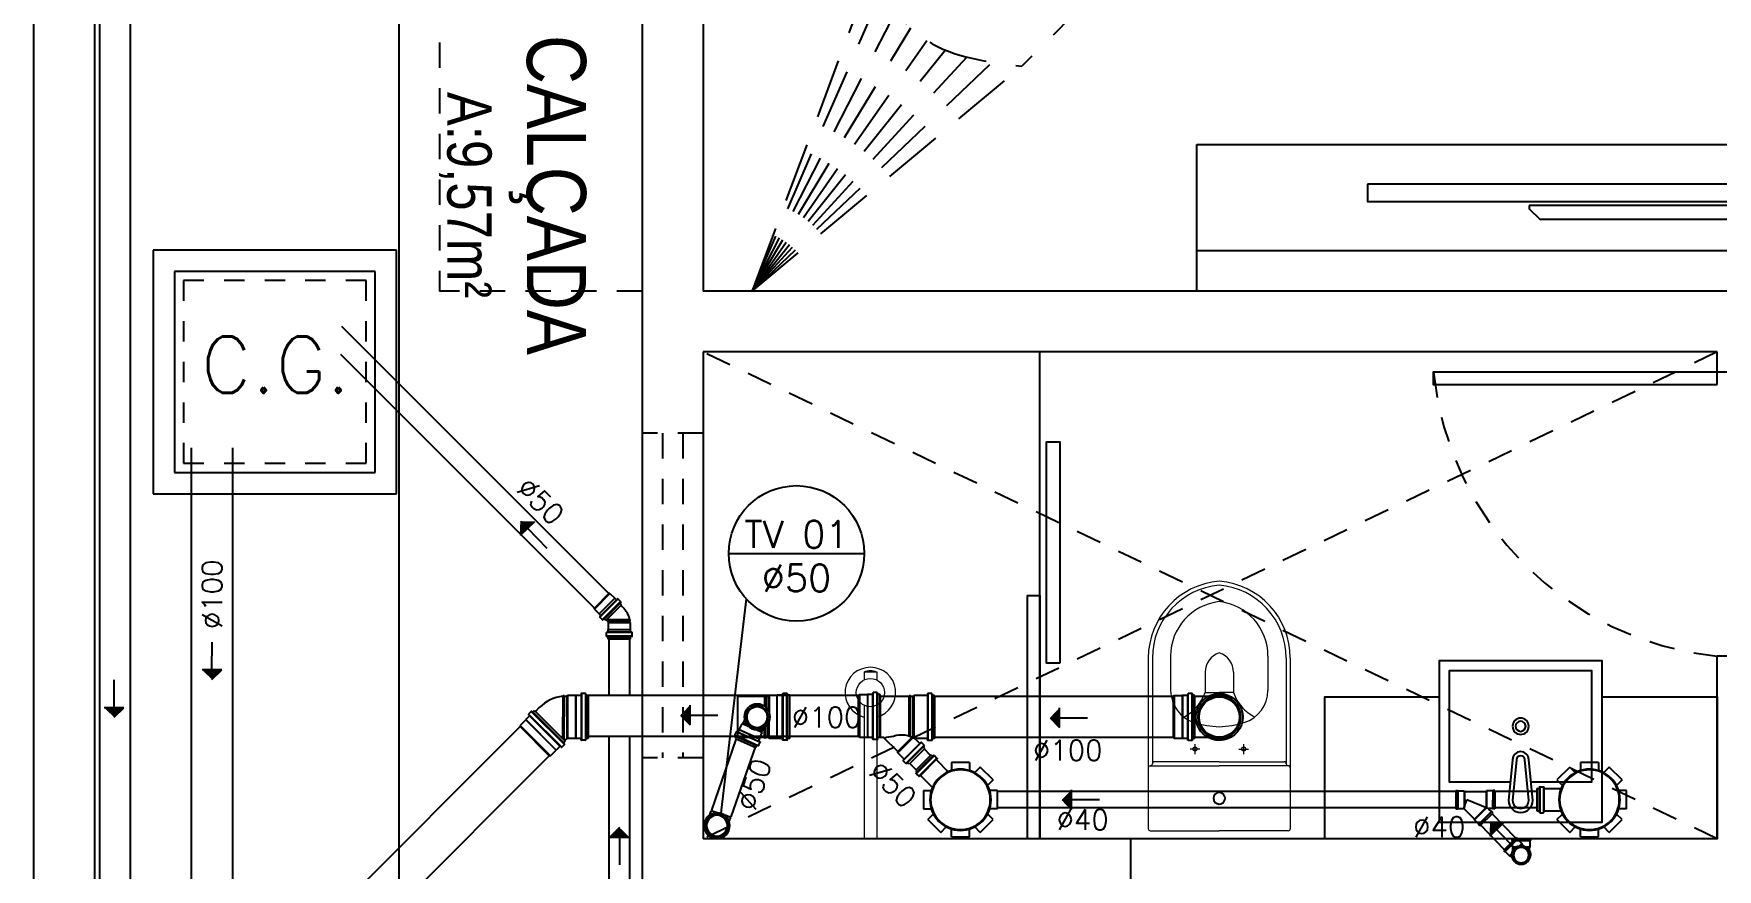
# Model space of a CAD drawing. Header units: millimetres. Extents: x 2993 to 6523, y 1057 to 2221.
# Drawn here: x 3042.14 to 3050.44, y 1158.97 to 1163.09 of the extents above; entities that cross this region are included whole.
import ezdxf
from ezdxf.enums import TextEntityAlignment as Align

# ---------------------------------------------------------------- set-up
doc = ezdxf.new("R2010")
doc.units = ezdxf.units.MM
doc.linetypes.add('HIDDEN', pattern=[0.375, 0.25, -0.125])
doc.linetypes.add('HIDDEN2', pattern=[0.1875, 0.125, -0.0625])
for name, color, linetype in [('AR-MOB', 252, 'Continuous'), ('E-txt-g', 3, 'Continuous'), ('Esgoto', 5, 'ByLayer'), ('HIDRA', 4, 'Continuous'), ('HIDROGRAFIA', 4, 'Continuous'), ('MOB', 251, 'Continuous'), ('Texto-Tubos', 7, 'Continuous'), ('TigreCad', 3, 'Continuous'), ('Tinterno', 9, 'Continuous')]:
    doc.layers.add(name, color=color, linetype=linetype)
doc.layers.add('E-Lay-9', color=9, linetype='Continuous', lineweight=9)
doc.layers.add('E-Txt-W', color=7, linetype='Continuous', lineweight=20)
doc.styles.add('ADITIVOCAD', font='ROMANS.shx')
doc.styles.add('F2', font='ARIALN.TTF')
doc.styles.add('R80', font='simplex.shx', dxfattribs={"height": 12})
doc.styles.add('REG60', font='romans.shx', dxfattribs={"width": 0.8, "height": 0.15})
doc.styles.add('REG80', font='romans.shx', dxfattribs={"width": 0.8, "height": 0.2})
doc.styles.get("Standard").update_dxf_attribs({"font": 'arial.ttf'})
doc.styles.add('TCTUBOS-TXT', font='txt.shx')

# ---------------------------------------------------------------- blocks, each defined once
blk = doc.blocks.new('REDE-flat-1')
at = {"color": 8, "linetype": 'HIDDEN2'}
for p, q in [((-0.0001, 0), (-0.7053, 0.0617)), ((-0.0001, 0), (-0.6878, 0.0141)), ((-0.0001, 0), (-0.6736, -0.0312)), ((-0.0001, 0), (-0.6631, -0.0753)), ((-0.0001, 0), (-0.6566, -0.1194)), ((-0.0001, 0), (-0.6532, -0.1645)), ((-0.0001, 0), (-0.6521, -0.2114)), ((-3.1043, -0.3468), (-2.4195, -0.081)), ((-3.1043, -0.3468), (-2.4421, -0.1395)), ((-3.1043, -0.3468), (-2.4584, -0.1911)), ((-3.1043, -0.3468), (-2.4674, -0.2376)), ((-3.1043, -0.3468), (-2.4686, -0.2811)), ((-3.1043, -0.3468), (-2.4617, -0.3236)), ((-3.1043, -0.3468), (-2.4477, -0.367)), ((-3.1043, -0.3468), (-2.4279, -0.413))]:
    blk.add_line(p, q, dxfattribs=at)
blk.add_lwpolyline([(-2.41, -0.4503), (-3.1043, -0.3468), (-2.4195, -0.081)], dxfattribs=at)
for centre, radius, start, end in [((-1.0734, -4.5387), 4.6565, 85.673, 106.8028), ((-2.0192, 4.1473), 4.6142, 265.142, 287.2335)]:
    blk.add_arc(centre, radius, start, end, dxfattribs=at)
blk.add_open_spline([(-0.6522, -0.2597), (-0.6518, -0.1998), (-0.6511, -0.0744), (-0.6974, 0.0422), (-0.7215, 0.1031), (-0.7217, 0.1035), (-0.7219, 0.104), (-0.7221, 0.1045)], degree=3, knots=[0, 0, 0, 0, 0.1780514, 0.3725016, 0.3725016, 0.3725016, 0.3740121, 0.3740121, 0.3740121, 0.3740121], dxfattribs=at)
for points in [[(-0.7215, 0.1031), (-0.7217, 0.1035), (-0.7219, 0.104), (-0.7221, 0.1045)], [(-0.7221, 0.1045), (-0.4814, 0.0697), (-0.2407, 0.0348), (0, 0)], [(0, 0), (-0.2174, -0.0866), (-0.4348, -0.1731), (-0.6522, -0.2597)]]:
    blk.add_open_spline(points, degree=3, dxfattribs=at)
blk.add_spline([(-2.41, -0.4503), (-2.4687, -0.28), (-2.4195, -0.081)], degree=3, dxfattribs=at)
blk = doc.blocks.new('vaso-s')
at = {"color": 8}
for start, end in [(0, 180), (180, 0)]:
    blk.add_arc((0.08, 0), 0.0143, start, end, dxfattribs=at)
at = {"layer": 'E-Lay-9', "color": 8}
for p, q in [((0, 0.17), (0, 0)), ((0.4256, 0.175), (0.005, 0.175)), ((0.16, 0.17), (0.16, 0.17)), ((0.16, 0.17), (0.16, 0)), ((0.4256, 0.165), (0.165, 0.165)), ((0.17, 0), (0.17, 0.16)), ((0.4306, 0.12), (0.3459, 0.12)), ((0.2134, 0.06), (0.1891, 0.06)), ((0.2013, 0.0479), (0.2013, 0.0722)), ((0.3406, 0.035), (0.3406, 0)), ((0.3906, 0.035), (0.3406, 0.035)), ((0, -0.17), (0, 0)), ((0.16, -0.17), (0.16, 0)), ((0.17, 0), (0.17, -0.1601)), ((0.3406, -0.035), (0.3406, 0)), ((0.3906, -0.035), (0.3406, -0.035)), ((0.2134, -0.06), (0.1891, -0.06)), ((0.2013, -0.0479), (0.2013, -0.0722)), ((0.4306, -0.12), (0.3459, -0.12)), ((0.4256, -0.165), (0.165, -0.165)), ((0.4256, -0.175), (0.005, -0.175)), ((0.16, -0.17), (0.16, -0.17))]:
    blk.add_line(p, q, dxfattribs=at)
for centre in [(0.2013, 0.06), (0.2013, -0.06)]:
    blk.add_circle(centre, 0.005, dxfattribs=at)
for centre, radius, start, end in [((0.005, 0.17), 0.005, 90, 180), ((0.155, 0.17), 0.005, 0, 90), ((0.165, 0.17), 0.00495, 180, 270), ((0.4256, -0.015), 0.19, 4.5281, 90), ((0.165, 0.16), 0.00495, 0, 90), ((0.4256, -0.015), 0.18, 4.7802, 90), ((0.3459, 0.0375), 0.0825, 90, 163.0355), ((0.3754, 0.1358), 0.1066, 206.9395, 250.9647), ((0.4306, -0.015), 0.135, 6.3794, 90), ((0.518, -0.015), 0.2624, 163.0355, 176.7233), ((0.3906, -0.015), 0.05, 17.4576, 90), ((0.518, 0.015), 0.2624, 183.2767, 196.9645), ((0.3754, -0.1358), 0.1066, 109.0353, 153.0605), ((0.3906, 0.015), 0.05, 270, 342.5424), ((0.4256, 0.015), 0.19, 270, 355.4719), ((0.4256, 0.015), 0.18, 270, 355.2198), ((0.4306, 0.015), 0.135, 270, 353.6206), ((0.3459, -0.0375), 0.0825, 196.9645, 270), ((0.165, -0.17), 0.00495, 90, 180), ((0.165, -0.1601), 0.00495, 270, 0), ((0.005, -0.17), 0.005, 180, 270), ((0.155, -0.17), 0.005, 270, 0)]:
    blk.add_arc(centre, radius, start, end, dxfattribs=at)
blk = doc.blocks.new('Chuveiro')
at = {"layer": 'E-Lay-9', "color": 8}
for p, q in [((-0.0311, 0.0156), (-0.3604, 0.0156)), ((0.0509, 0.0156), (0.0311, 0.0156)), ((0.0509, 0.0156), (0.0509, -0.0156)), ((-0.0311, -0.0156), (-0.3604, -0.0156)), ((0.0509, -0.0156), (0.0311, -0.0156))]:
    blk.add_line(p, q, dxfattribs=at)
blk.add_circle((0, 0), 0.0348, dxfattribs=at)
for centre, radius, start, end in [((0, 0), 0.0624, 194.4775, 165.5225), ((0.0093, 0), 0.0444, 339.4266, 20.5734)]:
    blk.add_arc(centre, radius, start, end, dxfattribs=at)
blk = doc.blocks.new('CUBA QUADRADA-flat-4-flat-1')
at = {"layer": 'MOB'}
blk.add_lwpolyline([(0, -0.2), (0.4, -0.2), (0.4, 0.2), (0, 0.2)], close=True, dxfattribs=at)
blk.add_lwpolyline([(0.1, -0.0255), (0.1, -0.175), (0.375, -0.175), (0.375, 0.175), (0.1, 0.175), (0.1, 0.0255)], dxfattribs=at)
for points in [[(0.155, -0.02), (0.055, -0.03, -1), (0.055, 0.03), (0.155, 0.02, -1)], [(0.155, -0.01), (0.055, -0.02, -1), (0.055, 0.02), (0.155, 0.01, -1)]]:
    blk.add_lwpolyline(points, format="xyb", close=True, dxfattribs=at)
for radius in [0.02, 0.0125]:
    blk.add_circle((0.2375, 0), radius, dxfattribs=at)
blk = doc.blocks.new('TXT-AMB75')
at = {"layer": 'E-txt-g', "style": 'REG80', "width": 0.8, "flags": 8}
blk.add_attdef('TXT', text='', height=0.2, dxfattribs=at).set_placement((0.0055, 0.2964), align=Align.CENTER)
at = {"layer": 'E-Txt-W', "style": 'REG60', "width": 0.8, "flags": 8}
blk.add_attdef('TXT', text='', height=0.15, dxfattribs=at).set_placement((0.0055, 0.0271), align=Align.CENTER)
blk = doc.blocks.new('27150012p')
at = {"layer": 'TigreCad'}
for p, q in [((-22.5, 91.5), (-22.5, 72.1)), ((-22.5, 91.5), (22.5, 91.5)), ((22.5, 91.5), (22.5, 72.1)), ((-80.6, 48.8), (-48.8, 80.6)), ((-80.6, 48.8), (-66.9, 35.1)), ((-48.8, 80.6), (-35.1, 66.9)), ((48.8, 80.6), (35.1, 66.9)), ((48.8, 80.6), (80.6, 48.8)), ((80.6, 48.8), (66.9, 35.1)), ((-91.5, -22.5), (-91.5, 22.5)), ((-91.5, 22.5), (-72.1, 22.5)), ((111.4, 27.4), (70.4, 27.4)), ((112.7, 30.9), (112.4, 28.3)), ((122.4, 31.8), (113.7, 31.8)), ((113.7, 30.8), (113.7, -30.8)), ((122.4, 30.8), (122.4, -30.8)), ((123.4, 31.1), (124.2, 28.1)), ((129.5, 27.4), (125.1, 27.4)), ((129.5, 27.4), (129.5, -27.4)), ((-91.5, -22.5), (-72.1, -22.5)), ((-80.6, -48.8), (-66.9, -35.1)), ((80.6, -48.8), (66.9, -35.1)), ((111.4, -27.4), (70.4, -27.4)), ((112.7, -30.9), (112.4, -28.3)), ((122.4, -31.8), (113.7, -31.8)), ((123.4, -31.1), (124.2, -28.1)), ((129.5, -27.4), (125.1, -27.4)), ((-48.8, -80.6), (-80.6, -48.8)), ((-48.8, -80.6), (-35.1, -66.9)), ((-22.5, -91.5), (-22.5, -72.1)), ((22.5, -91.5), (22.5, -72.1)), ((48.8, -80.6), (35.1, -66.9)), ((80.6, -48.8), (48.8, -80.6)), ((22.5, -91.5), (-22.5, -91.5))]:
    blk.add_line(p, q, dxfattribs=at)
blk.add_circle((0, 0), 75.5, dxfattribs=at)
for centre, start, end in [((111.4, 28.4), 270, 355), ((113.7, 30.8), 90, 175), ((122.4, 30.8), 15, 90), ((125.1, 28.4), 195, 270), ((111.4, -28.4), 5, 90), ((113.7, -30.8), 185, 270), ((122.4, -30.8), 270, 345), ((125.1, -28.4), 90, 165)]:
    blk.add_arc(centre, 1, start, end, dxfattribs=at)
at = {"layer": 'Tinterno'}
for p, q in [((112.4, 27.4), (112.4, -27.4)), ((124.4, 27.4), (124.4, -27.4))]:
    blk.add_line(p, q, dxfattribs=at)
blk.add_circle((0, 0), 73.5, dxfattribs=at)
blk = doc.blocks.new('j9n100s')
at = {"layer": 'TigreCad'}
for p, q in [((27.3, 50.8), (60, 50.8)), ((27.3, -50.8), (60, -50.8))]:
    blk.add_line(p, q, dxfattribs=at)
blk.add_circle((0, 0), 53.2, dxfattribs=at)
for start, end in [(61.785, 298.215), (298.215, 61.785)]:
    blk.add_arc((0, 0), 57.7, start, end, dxfattribs=at)
at = {"layer": 'Tinterno'}
blk.add_line((60, -50.8), (60, 50.8), dxfattribs=at)
blk.add_circle((0, 0), 51, dxfattribs=at)
blk = doc.blocks.new('26277469p')
at = {"layer": 'TigreCad'}
for p, q in [((78, 50.8), (6, 50.8)), ((78, 50.8), (78.1, 52.3)), ((78, -46.9), (78, 50.8)), ((78.1, -46.9), (78.1, 52.3)), ((81.1, 52.3), (78.1, 52.3)), ((81.1, -47.9), (81.1, 52.3)), ((81.2, 50.8), (81.1, 52.3)), ((81.2, -48), (81.2, 50.8)), ((87.4, 50.8), (81.2, 50.8)), ((89.8, 53.2), (87.4, 50.8)), ((89.8, -51.8), (89.8, 53.2)), ((121.7, 53.2), (89.8, 53.2)), ((122.9, 56.7), (122.7, 54.2)), ((133.3, 57.6), (123.9, 57.6)), ((123.9, 56.6), (123.9, -56.7)), ((133.3, 56.6), (133.3, -56.7)), ((134.3, 56.9), (135.1, 54)), ((140.5, 53.2), (136.1, 53.2)), ((140.5, 53.2), (140.5, -53.3)), ((14.9, -50.8), (6, -50.8)), ((49.6, -85.4), (14.9, -50.8)), ((49.6, -88.3), (87.3, -50.5)), ((106.9, -63.4), (63.4, -106.9)), ((113.6, -70.1), (70.1, -113.6)), ((116.2, -77.5), (77.5, -116.2)), ((103.4, -64.8), (93.6, -55)), ((121.7, -53.3), (94.3, -53.3)), ((106.8, -63.1), (104.8, -64.8)), ((114.4, -69.4), (108.2, -63.2)), ((114.5, -70.6), (113, -73.3)), ((116.2, -77.5), (113.1, -74.5)), ((122.9, -56.7), (122.7, -54.2)), ((133.3, -57.7), (123.9, -57.7)), ((134.3, -56.9), (135.1, -54)), ((140.5, -53.3), (136.1, -53.3)), ((49.6, -88.3), (49.6, -85.4)), ((64.8, -103.4), (49.6, -88.3)), ((63.1, -106.8), (64.8, -104.8)), ((69.4, -114.4), (63.2, -108.2)), ((70.6, -114.5), (73.3, -113)), ((77.5, -116.2), (74.5, -113.1))]:
    blk.add_line(p, q, dxfattribs=at)
blk.add_lwpolyline([(15.8, -51.2, -0.013476), (38.9, -47.1, -0.106485), (67.2, -44.2, -0.09207), (93.5, -53.8, -0.112954)], format="xyb", dxfattribs=at)
for centre, start, end in [((121.7, 54.2), 270, 355), ((123.9, 56.6), 90, 175), ((133.3, 56.6), 15, 90), ((136.1, 54.2), 195, 270), ((14.9, -51.8), 34.2682, 90), ((94.3, -54.3), 90, 225), ((104.1, -64.1), 225, 310), ((107.4, -63.9), 45, 130), ((113.8, -73.8), 150, 225), ((113.6, -70.1), 330, 45), ((121.7, -54.3), 5, 90), ((123.9, -56.7), 185, 270), ((133.3, -56.7), 270, 345), ((136.1, -54.3), 90, 165), ((63.9, -107.4), 140, 225), ((64.1, -104.1), 320, 45), ((70.1, -113.6), 225, 300), ((73.8, -113.8), 45, 120)]:
    blk.add_arc(centre, 1, start, end, dxfattribs=at)
at = {"layer": 'Tinterno'}
for p, q in [((6, 50.8), (6, -50.8)), ((87.4, -50.6), (87.4, 50.8)), ((122.6, 53.2), (122.6, -53.3)), ((135.3, 53.2), (135.3, -53.3)), ((85.3, -49.6), (49.6, -85.4)), ((104.1, -65.4), (65.4, -104.1)), ((112.6, -73.9), (73.9, -112.6))]:
    blk.add_line(p, q, dxfattribs=at)
blk = doc.blocks.new('11031030p')
at = {"layer": 'TigreCad'}
for p, q in [((0, -53.3), (0, 53.2)), ((0, 53.2), (4.4, 53.2)), ((6.2, 56.9), (5.4, 54)), ((7.2, 57.6), (16.6, 57.6)), ((7.2, -56.7), (7.2, 56.6)), ((16.6, -56.7), (16.6, 56.6)), ((17.6, 56.7), (17.8, 54.2)), ((18.8, 53.2), (30.9, 53.2)), ((30.9, 53.2), (31.2, 53)), ((50.9, 53), (31.2, 53)), ((50.9, 53), (53.1, 50.8)), ((53.1, -50.8), (53.1, 50.8)), ((0, -53.3), (4.4, -53.3)), ((6.2, -56.9), (5.4, -54)), ((7.2, -57.7), (16.6, -57.7)), ((17.6, -56.7), (17.8, -54.2)), ((18.8, -53.3), (30.9, -53.3)), ((30.9, -53.3), (31.2, -53)), ((31.2, -53), (50.9, -53)), ((50.9, -53), (53.1, -50.8))]:
    blk.add_line(p, q, dxfattribs=at)
for centre, start, end in [((4.4, 54.2), 270, 345), ((7.2, 56.6), 90, 165), ((16.6, 56.6), 5, 90), ((18.8, 54.2), 185, 270), ((4.4, -54.2), 15, 90), ((7.2, -56.7), 195, 270), ((16.6, -56.7), 270, 355), ((18.8, -54.2), 90, 175)]:
    blk.add_arc(centre, 1, start, end, dxfattribs=at)
at = {"layer": 'Tinterno'}
for p, q in [((5.2, -53.3), (5.2, 53.2)), ((17.9, -53.3), (17.9, 53.2)), ((30.9, 53.2), (30.9, -53.3)), ((31.2, 53), (31.2, -53)), ((50.9, 53), (50.9, -53))]:
    blk.add_line(p, q, dxfattribs=at)
blk = doc.blocks.new('trn1050s')
at = {"layer": 'TigreCad'}
for p, q in [((-80.4, -53.3), (-80.4, 53.3)), ((-80.4, 53.3), (-76, 53.3)), ((-74.2, 56.9), (-75, 54)), ((-73.2, 57.7), (-63.8, 57.7)), ((-73.2, -56.6), (-73.2, 56.7)), ((-63.8, -56.6), (-63.8, 56.7)), ((-62.8, 56.7), (-62.6, 54.2)), ((-61.6, 53.3), (-49.5, 53.3)), ((-49.5, -53.3), (-49.5, 53.3)), ((-49.5, 53.3), (-49.2, 53)), ((-49.2, 53), (-29.5, 53)), ((-29.5, 53), (-29.5, 11.9)), ((-29.5, 53), (-27.3, 50.8)), ((-27.3, 50.8), (-21.1, 50.8)), ((-21.1, 50.8), (-21, 52.3)), ((-21, 52.3), (-21, 23.9)), ((-21, 52.3), (-18, 52.3)), ((-18, 52.3), (-18, 26.2)), ((-17.9, 50.8), (-18, 52.3)), ((-17.9, 50.8), (47.6, 50.8)), ((-29.5, -53), (-29.5, -11.9)), ((-21, -52.3), (-21, -23.9)), ((-18, -52.3), (-18, -26.2)), ((-80.4, -53.3), (-76, -53.3)), ((-74.2, -56.9), (-75, -54)), ((-73.2, -57.6), (-63.8, -57.6)), ((-62.8, -56.7), (-62.6, -54.2)), ((-61.6, -53.3), (-49.5, -53.3)), ((-49.5, -53.3), (-49.2, -53)), ((-49.2, -53), (-29.5, -53)), ((-29.5, -53), (-27.3, -50.8)), ((-27.3, -50.8), (-21.1, -50.8)), ((-21.1, -50.8), (-21, -52.3)), ((-21, -52.3), (-18, -52.3)), ((-17.9, -50.8), (-18, -52.3)), ((-17.9, -50.8), (47.6, -50.8))]:
    blk.add_line(p, q, dxfattribs=at)
for radius in [31.8, 25.6]:
    blk.add_circle((0, 0), radius, dxfattribs=at)
for centre, start, end in [((-76, 54.2), 270, 345), ((-73.2, 56.7), 90, 165), ((-63.8, 56.7), 5, 90), ((-61.6, 54.2), 185, 270), ((-76, -54.2), 15, 90), ((-73.2, -56.6), 195, 270), ((-63.8, -56.6), 270, 355), ((-61.6, -54.2), 90, 175)]:
    blk.add_arc(centre, 1, start, end, dxfattribs=at)
at = {"layer": 'Tinterno'}
for p, q in [((-75.2, -53.3), (-75.2, 53.3)), ((-62.5, -53.3), (-62.5, 53.3)), ((-49.2, -53), (-49.2, 53)), ((-27.3, 50.8), (-27.3, 16.3)), ((-21.1, 50.8), (-21.1, 23.8)), ((-17.9, 50.8), (-17.9, 26.3)), ((47.6, -50.8), (47.6, 50.8)), ((-27.3, -50.8), (-27.3, -16.3)), ((-21.1, -50.8), (-21.1, -23.8)), ((-17.9, -50.8), (-17.9, -26.3))]:
    blk.add_line(p, q, dxfattribs=at)
blk.add_circle((0, 0), 27.3, dxfattribs=at)
blk = doc.blocks.new('j9n50d')
at = {"layer": 'TigreCad'}
for p, q in [((28.5, 25.4), (0, 25.4)), ((30.3, 27.2), (28.5, 25.4)), ((30.3, -27.1), (30.3, 27.2)), ((47.1, 27.2), (30.3, 27.2)), ((47.3, 27.4), (47.1, 27.2)), ((47.1, -27.1), (47.1, 27.2)), ((51.9, 27.4), (47.3, 27.4)), ((53.2, 30.9), (52.9, 28.3)), ((53.4, 30.8), (53.4, -30.8)), ((62.9, 31.8), (54.2, 31.8)), ((62.9, 30.8), (62.9, -30.8)), ((63.9, 31.1), (64.7, 28.1)), ((70, 27.4), (65.6, 27.4)), ((70, 27.4), (70, -27.4)), ((28.5, -25.3), (0, -25.3)), ((30.3, -27.1), (28.5, -25.3)), ((47.1, -27.1), (30.3, -27.1)), ((47.3, -27.4), (47.1, -27.1)), ((51.9, -27.4), (47.3, -27.4)), ((53.2, -30.9), (52.9, -28.3)), ((62.9, -31.8), (54.2, -31.8)), ((63.9, -31.1), (64.7, -28.1)), ((70, -27.4), (65.6, -27.4))]:
    blk.add_line(p, q, dxfattribs=at)
for centre, radius, start, end in [((0, 0), 25.4, 90, 270), ((51.9, 28.4), 1, 270, 355), ((54.2, 30.8), 1, 90, 175), ((62.9, 30.8), 1, 15, 90), ((65.6, 28.4), 1, 195, 270), ((51.9, -28.4), 1, 5, 90), ((54.2, -30.8), 1, 185, 270), ((62.9, -30.8), 1, 270, 345), ((65.6, -28.4), 1, 90, 165)]:
    blk.add_arc(centre, radius, start, end, dxfattribs=at)
at = {"layer": 'Tinterno'}
for p, q in [((28.5, -25.3), (28.5, 25.4)), ((47.3, -27.4), (47.3, 27.4)), ((52.9, 27.4), (52.9, -27.4)), ((64.9, 27.4), (64.9, -27.4))]:
    blk.add_line(p, q, dxfattribs=at)
blk = doc.blocks.new('j9n50s')
at = {"layer": 'TigreCad'}
for p, q in [((19.2, 25.4), (30.3, 25.4)), ((19.2, -25.4), (30.3, -25.4))]:
    blk.add_line(p, q, dxfattribs=at)
for radius in [31.8, 27.4]:
    blk.add_circle((0, 0), radius, dxfattribs=at)
at = {"layer": 'Tinterno'}
for p, q in [((30.3, 25.4), (30.3, 9.7)), ((30.3, -9.7), (30.3, -25.4))]:
    blk.add_line(p, q, dxfattribs=at)
blk.add_circle((0, 0), 25.6, dxfattribs=at)
blk = doc.blocks.new('j4n100p')
at = {"layer": 'TigreCad'}
for p, q in [((9.8, 50.8), (9.9, 52.3)), ((9.8, 50.8), (9.8, 0)), ((12.9, 52.3), (9.9, 52.3)), ((9.9, 52.3), (9.9, 0)), ((13, 50.8), (12.9, 52.3)), ((12.9, 52.3), (12.9, 0)), ((19.2, 50.8), (13, 50.8)), ((13, 50.8), (13, 0)), ((21.4, 53), (19.2, 50.8)), ((41.1, 53), (21.4, 53)), ((21.4, 53), (21.4, -53)), ((41.4, 53.2), (41.1, 53)), ((41.1, 53), (41.1, -53)), ((53.5, 53.2), (41.4, 53.2)), ((41.4, 53.2), (41.4, -53.3)), ((54.7, 56.7), (54.5, 54.2)), ((65.1, 57.7), (55.7, 57.7)), ((55.7, 56.7), (55.7, -56.6)), ((65.1, 56.7), (65.1, -56.6)), ((66.1, 56.9), (66.9, 54)), ((72.3, 53.2), (67.9, 53.2)), ((72.3, 53.2), (72.3, -53.3)), ((-48.8, 23.1), (-58.1, 13.7)), ((9.8, -54.2), (9.8, 0)), ((13, -56), (13, 0)), ((19.1, -52.8), (13.7, -58.1)), ((21.4, -53), (21.2, -52.8)), ((41.1, -53), (21.4, -53)), ((41.4, -53.3), (41.1, -53)), ((53.5, -53.3), (41.4, -53.3)), ((54.7, -56.7), (54.5, -54.2)), ((65.1, -57.6), (55.7, -57.6)), ((66.1, -56.9), (66.9, -54)), ((72.3, -53.3), (67.9, -53.3))]:
    blk.add_line(p, q, dxfattribs=at)
for centre, radius, start, end in [((20.1, -45.8), 97.2, 96.0987, 135), ((53.5, 54.2), 1, 270, 355), ((55.7, 56.7), 1, 90, 175), ((65.1, 56.7), 1, 15, 90), ((67.9, 54.2), 1, 195, 270), ((20.1, -53.8), 1.5, 45, 135), ((53.5, -54.2), 1, 5, 90), ((55.7, -56.6), 1, 185, 270), ((65.1, -56.6), 1, 270, 345), ((67.9, -54.2), 1, 90, 165)]:
    blk.add_arc(centre, radius, start, end, dxfattribs=at)
at = {"layer": 'Tinterno'}
for p, q in [((19.2, 50.8), (19.2, -52.7)), ((54.4, 53.2), (54.4, -53.3)), ((67.1, 53.2), (67.1, -53.3)), ((13.7, -58.1), (-58.1, 13.7)), ((9.9, -54.3), (9.9, 0)), ((12.9, -53.3), (12.9, 0))]:
    blk.add_line(p, q, dxfattribs=at)
blk = doc.blocks.new('_cxgordu')
for p, q in [((40, 40), (-40, 40)), ((-40, 40), (-40, -40)), ((40, -40), (40, 40)), ((-40, -40), (40, -40))]:
    blk.add_line(p, q)
at = {"color": 1, "linetype": 'Continuous', "ltscale": 0.5}
for p, q in [((33, 33), (-33, 33)), ((-33, 33), (-33, -33)), ((33, -33), (33, 33)), ((-33, -33), (33, -33))]:
    blk.add_line(p, q, dxfattribs=at)
at = {"color": 1, "linetype": 'HIDDEN', "ltscale": 0.5}
for p, q in [((30, 30), (-30, 30)), ((-30, 30), (-30, -30)), ((30, -30), (30, 30)), ((-30, -30), (30, -30))]:
    blk.add_line(p, q, dxfattribs=at)
at = {"style": 'R80'}
blk.add_text('C.G.', height=18.48, dxfattribs=at).set_placement((-24.3, -6.88))
blk = doc.blocks.new('j4n50p')
at = {"layer": 'TigreCad'}
for p, q in [((-23.7, 12.2), (-32.5, 3.4)), ((3.3, 25.3), (3.4, 26.8)), ((6.3, 26.8), (3.4, 26.8)), ((3.4, 26.8), (3.4, -29.6)), ((6.5, 25.3), (6.3, 26.8)), ((6.3, 26.8), (6.3, -26.7)), ((9.1, 25.3), (6.5, 25.3)), ((10.9, 27.1), (9.1, 25.3)), ((27.7, 27.1), (10.9, 27.1)), ((10.9, 27.1), (10.9, -27.2)), ((27.9, 27.3), (27.7, 27.1)), ((32.5, 27.3), (27.9, 27.3)), ((33.8, 30.9), (33.5, 28.3)), ((34, 30.8), (34, -30.8)), ((43.5, 31.8), (34.8, 31.8)), ((43.5, 30.8), (43.5, -30.8)), ((44.5, 31.1), (45.3, 28.1)), ((50.6, 27.3), (46.2, 27.3)), ((50.6, 27.3), (50.6, -27.4)), ((3.4, -29.6), (3.3, -32.4)), ((6.3, -26.7), (3.4, -29.6)), ((9.1, -26.8), (3.4, -32.5)), ((6.3, -26.7), (6.5, -29.4)), ((10.9, -27.2), (10.5, -26.8)), ((27.7, -27.2), (10.9, -27.2)), ((27.9, -27.4), (27.7, -27.2)), ((32.5, -27.4), (27.9, -27.4)), ((33.8, -30.9), (33.5, -28.3)), ((43.5, -31.8), (34.8, -31.8)), ((44.5, -31.1), (45.3, -28.1)), ((50.6, -27.4), (46.2, -27.4))]:
    blk.add_line(p, q, dxfattribs=at)
for centre, radius, start, end in [((9.5, -21.6), 47.3, 97.6023, 134.5558), ((32.5, 28.3), 1, 270, 355), ((34.8, 30.8), 1, 90, 175), ((43.5, 30.8), 1, 15, 90), ((46.2, 28.3), 1, 195, 270), ((9.8, -27.5), 1, 45, 135), ((32.5, -28.4), 1, 5, 90), ((34.8, -30.8), 1, 185, 270), ((43.5, -30.8), 1, 270, 345), ((46.2, -28.4), 1, 90, 165)]:
    blk.add_arc(centre, radius, start, end, dxfattribs=at)
at = {"layer": 'Tinterno'}
for p, q in [((3.4, -32.5), (-32.5, 3.4)), ((3.3, 25.3), (3.3, -32.4)), ((6.5, 25.3), (6.5, -29.4)), ((9.1, 25.3), (9.1, -26.8)), ((27.7, 27.1), (27.7, -27.2)), ((27.9, 27.3), (27.9, -27.4)), ((33.5, 27.3), (33.5, -27.4)), ((45.5, 27.3), (45.5, -27.4))]:
    blk.add_line(p, q, dxfattribs=at)
blk = doc.blocks.new('11030602p')
at = {"layer": 'TigreCad'}
for p, q in [((0, 27.3), (4.4, 27.3)), ((0, -27.3), (0, 27.3)), ((6.1, 31.1), (5.3, 28.1)), ((7.1, 31.8), (15.8, 31.8)), ((7.1, -30.8), (7.1, 30.8)), ((15.8, -30.8), (15.8, 30.8)), ((16.8, 30.9), (17.1, 28.3)), ((18.1, 27.3), (22.7, 27.3)), ((22.7, 27.3), (23, 27.1)), ((39.7, 27.1), (23, 27.1)), ((39.7, 27.1), (41.5, 25.3)), ((41.5, -25.4), (41.5, 25.3)), ((0, -27.3), (4.4, -27.3)), ((6.1, -31.1), (5.3, -28.1)), ((7.1, -31.8), (15.8, -31.8)), ((16.8, -30.9), (17.1, -28.3)), ((18.1, -27.3), (22.7, -27.3)), ((22.7, -27.3), (23, -27.1)), ((39.7, -27.1), (23, -27.1)), ((39.7, -27.1), (41.5, -25.4))]:
    blk.add_line(p, q, dxfattribs=at)
for centre, start, end in [((4.4, 28.4), 270, 345), ((7.1, 30.8), 90, 165), ((15.8, 30.8), 5, 90), ((18.1, 28.4), 185, 270), ((4.4, -28.3), 15, 90), ((7.1, -30.8), 195, 270), ((15.8, -30.8), 270, 355), ((18.1, -28.3), 90, 175)]:
    blk.add_arc(centre, 1, start, end, dxfattribs=at)
at = {"layer": 'Tinterno'}
for p, q in [((5.1, -27.3), (5.1, 27.3)), ((17.1, -27.3), (17.1, 27.3)), ((22.7, 27.3), (22.7, -27.3)), ((23, -27.1), (23, 27.1)), ((39.7, 27.1), (39.7, -27.1))]:
    blk.add_line(p, q, dxfattribs=at)
blk = doc.blocks.new('Adh_Afn')
blk.add_line((-0.25, 0), (0.25, 0))
blk.add_circle((0, 0), 0.25)
at = {"flags": 8}
for tag, p in [('$AF', (0, 0.0703)), ('$DIAM', (0, -0.0909))]:
    blk.add_attdef(tag, text='', height=0.1, dxfattribs=at).set_placement(p, align=Align.MIDDLE)
blk = doc.blocks.new('seta completa')
at = {"layer": 'HIDRA'}
blk.add_hatch(color=256, dxfattribs=at).paths.add_polyline_path([(3287.0612, 1108.0059), (3287.0377, 1107.9816), (3287.0612, 1107.9573)])
for p, q in [((3287.0377, 1107.9816), (3287.0612, 1107.9573)), ((3287.0612, 1107.9573), (3287.0612, 1108.0059)), ((3287.0612, 1107.9816), (3287.1298, 1107.9816))]:
    blk.add_line(p, q, dxfattribs=at)
blk = doc.blocks.new('j9n40s')
at = {"layer": 'TigreCad'}
for p, q in [((9.8, 20.6), (17.8, 20.6)), ((19, 21.8), (17.8, 20.6)), ((17.8, 20.6), (17.8, 14.3)), ((19, 12.6), (19, 21.8)), ((34, 21.8), (19, 21.8)), ((35, 22.8), (34, 21.8)), ((39, 22.8), (35, 22.8)), ((35, 22.8), (35, -22.8)), ((39, 22.8), (39, -22.8)), ((9.8, -20.6), (17.8, -20.6)), ((17.8, -20.6), (17.8, -14.3)), ((19, -21.8), (17.8, -20.6)), ((19, -12.6), (19, -21.8)), ((34, -21.8), (19, -21.8)), ((35, -22.8), (34, -21.8)), ((39, -22.8), (35, -22.8))]:
    blk.add_line(p, q, dxfattribs=at)
for radius in [22.8, 20]:
    blk.add_circle((0, 0), radius, dxfattribs=at)
at = {"layer": 'Tinterno'}
blk.add_line((34, 21.8), (34, -21.8), dxfattribs=at)
blk.add_circle((0, 0), 18.8, dxfattribs=at)
blk = doc.blocks.new('j9n40d')
at = {"layer": 'TigreCad'}
for p, q in [((0, 20.6), (9.8, 20.6)), ((9.8, 20.6), (17.8, 20.6)), ((19, 21.8), (17.8, 20.6)), ((34, 21.8), (19, 21.8)), ((19, -21.8), (19, 21.8)), ((35, 22.8), (34, 21.8)), ((35, 22.8), (35, -22.8)), ((39, 22.8), (35, 22.8)), ((39, 22.8), (39, -22.8)), ((0, -20.6), (9.8, -20.6)), ((9.8, -20.6), (17.8, -20.6)), ((19, -21.8), (17.8, -20.6)), ((34, -21.8), (19, -21.8)), ((35, -22.8), (34, -21.8)), ((39, -22.8), (35, -22.8))]:
    blk.add_line(p, q, dxfattribs=at)
for radius, start, end in [(22.8, 64.6232, 295.3768), (20.6, 90, 270)]:
    blk.add_arc((0, 0), radius, start, end, dxfattribs=at)
at = {"layer": 'Tinterno'}
for p, q in [((17.8, 20.6), (17.8, -20.6)), ((34, 21.8), (34, -21.8))]:
    blk.add_line(p, q, dxfattribs=at)
blk.add_arc((0, 0), 21.8, 70.9009, 289.0991, dxfattribs=at)
blk = doc.blocks.new('27710409p')
at = {"layer": 'TigreCad'}
for p, q in [((-27.1, 22.8), (-27.1, -22.8)), ((-27.1, 22.8), (-23.1, 22.8)), ((-23.1, 22.8), (-23.1, -22.8)), ((-23.1, 22.8), (-22.1, 21.8)), ((-22.1, 21.8), (-7.1, 21.8)), ((-7.1, 21.8), (-7.1, -20.7)), ((-7.1, 21.8), (-5.9, 20.6)), ((-5.9, 20.6), (47.2, 20.6)), ((48.4, 21.8), (47.2, 20.6)), ((48.4, 21.8), (48.4, -20)), ((63.4, 21.8), (48.4, 21.8)), ((64.4, 22.8), (63.4, 21.8)), ((64.4, 22.8), (64.4, -22.8)), ((68.4, 22.8), (64.4, 22.8)), ((68.4, 22.8), (68.4, -22.8)), ((-27.1, -22.8), (-23.1, -22.8)), ((-23.1, -22.8), (-22.1, -21.8)), ((-22.1, -21.8), (-8.2, -21.8)), ((-7.5, -21.9), (0, 0)), ((18.8, -47.9), (-6.7, -22.4)), ((54.1, -22.4), (0, 0)), ((18.8, -49.6), (48.4, -20)), ((29.4, -61.7), (61.7, -29.4)), ((32.2, -64.5), (64.5, -32.2)), ((60.2, -29.4), (54.3, -23.5)), ((63.4, -21.8), (55, -21.8)), ((61.7, -29.4), (60.2, -29.4)), ((64.5, -32.2), (61.7, -29.4)), ((64.4, -22.8), (63.4, -21.8)), ((68.4, -22.8), (64.4, -22.8)), ((18.8, -49.6), (18.8, -47.9)), ((29.4, -60.2), (18.8, -49.6)), ((29.4, -61.7), (29.4, -60.2)), ((32.2, -64.5), (29.4, -61.7))]:
    blk.add_line(p, q, dxfattribs=at)
for centre, radius, start, end in [((-8.2, -23.8), 2, 45, 90), ((55, -22.8), 1, 90, 225)]:
    blk.add_arc(centre, radius, start, end, dxfattribs=at)
at = {"layer": 'Tinterno'}
for p, q in [((-22.1, 21.8), (-22.1, -21.8)), ((-5.9, 20.6), (-5.9, -17.2)), ((47.2, 20.6), (47.2, -19.5)), ((63.4, 21.8), (63.4, -21.8)), ((18.8, -47.9), (47.2, -19.5)), ((29.4, -60.2), (60.2, -29.4))]:
    blk.add_line(p, q, dxfattribs=at)

msp = doc.modelspace()

# ---------------------------------------------------------------- linework, layer by layer
at = {"layer": 'AR-MOB', "linetype": 'Continuous'}
for p, q in [((3042.1357, 1173.8229), (3042.1357, 1153.1229)), ((3042.1357, 1173.8229), (3042.1357, 1153.1229)), ((3042.4357, 1173.8229), (3042.4357, 1153.1229)), ((3043.9357, 1169.3229), (3043.9357, 1158.5111)), ((3045.1357, 1163.2921), (3045.1357, 1155.2229)), ((3045.4357, 1163.2921), (3045.4357, 1161.8229)), ((3045.4357, 1162.8229), (3045.4357, 1161.8229)), ((3053.8357, 1161.8229), (3045.4357, 1161.8229)), ((3045.4357, 1161.5229), (3045.4357, 1159.1229)), ((3045.4357, 1161.5229), (3045.4357, 1159.1229)), ((3050.4357, 1161.5229), (3045.4357, 1161.5229)), ((3050.4357, 1161.5229), (3048.1357, 1161.5229)), ((3050.4357, 1161.5229), (3049.7357, 1161.5229)), ((3050.4357, 1161.4229), (3050.4357, 1161.5229)), ((3050.7357, 1161.4229), (3050.4357, 1161.4229)), ((3050.7357, 1161.4229), (3050.4357, 1161.4229)), ((3050.7357, 1161.4229), (3050.4357, 1161.4229)), ((3050.4357, 1159.1229), (3050.4357, 1160.0229)), ((3050.7357, 1160.0229), (3050.4357, 1160.0229)), ((3050.7357, 1160.0229), (3050.4357, 1160.0229)), ((3050.4357, 1159.1229), (3045.4357, 1159.1229)), ((3050.4357, 1159.1229), (3045.4357, 1159.1229))]:
    msp.add_line(p, q, dxfattribs=at)
at = {"layer": 'AR-MOB', "linetype": 'HIDDEN2'}
for p, q in [((3044.1357, 1169.1229), (3044.1357, 1161.8229)), ((3045.1357, 1161.8229), (3044.1357, 1161.8229)), ((3050.4357, 1161.5229), (3045.4357, 1159.1229)), ((3050.4357, 1159.1229), (3045.4357, 1161.5229)), ((3045.4357, 1161.1229), (3045.1357, 1161.1229)), ((3045.2357, 1161.1229), (3045.2357, 1159.5229)), ((3045.3357, 1161.1229), (3045.3357, 1159.5229)), ((3045.4357, 1159.5229), (3045.1357, 1159.5229))]:
    msp.add_line(p, q, dxfattribs=at)
at = {"layer": 'AR-MOB'}
for p, q in [((3047.8701, 1162.5455), (3052.2215, 1162.5455)), ((3047.8701, 1161.8229), (3047.8701, 1162.5455)), ((3047.8701, 1162.0229), (3052.2215, 1162.0229)), ((3047.0957, 1159.1229), (3047.0957, 1161.5229))]:
    msp.add_line(p, q, dxfattribs=at)
for points in [[(3048.7105, 1162.35), (3048.7105, 1162.2645), (3051.3064, 1162.2645), (3051.3064, 1162.35)], [(3049.5087, 1162.2451), (3049.5087, 1162.228), (3049.56, 1162.1767), (3050.4834, 1162.1767), (3050.5347, 1162.228), (3050.5347, 1162.2451)], [(3050.4357, 1161.3629), (3050.4357, 1161.4229), (3049.0357, 1161.4229), (3049.0357, 1161.3629)], [(3047.1941, 1159.9893), (3047.1292, 1159.9893), (3047.1292, 1161.08), (3047.1941, 1161.08)], [(3047.0957, 1159.1229), (3047.0344, 1159.1229), (3047.0344, 1160.3229), (3047.0957, 1160.3229)]]:
    msp.add_lwpolyline(points, close=True, dxfattribs=at)
msp.add_lwpolyline([(3049.8662, 1159.8229), (3050.4357, 1159.8229), (3050.4357, 1159.1229), (3048.5014, 1159.1229), (3048.5014, 1159.8229), (3049.0662, 1159.8229)], dxfattribs=at)
at = {"layer": 'AR-MOB', "linetype": 'HIDDEN2'}
msp.add_arc((3050.5973, 1161.5844), 1.5699, 185.90618, 264.09382, dxfattribs=at)
at = {"layer": 'Esgoto'}
for centre in [(3047.9806, 1159.7239), (3047.9806, 1159.7229)]:
    msp.add_circle(centre, 0.1, dxfattribs=at)
at = {"layer": 'HIDRA'}
for p, q in [((3045.6485, 1160.3062), (3045.5212, 1159.2364)), ((3047.5452, 1158.8229), (3047.5452, 1159.1229))]:
    msp.add_line(p, q, dxfattribs=at)
at = {"layer": 'TigreCad'}
for p, q in [((3042.4601, 1171.5013), (3042.461, 1156.0461)), ((3042.6111, 1171.5013), (3042.612, 1156.0461)), ((3044.9714, 1160.3324), (3043.6557, 1161.6482)), ((3044.9021, 1160.2583), (3043.6502, 1161.5102)), ((3042.9127, 1161.0496), (3042.9127, 1158.2251)), ((3043.1159, 1161.0496), (3043.1159, 1158.2251)), ((3044.9726, 1159.83), (3044.9726, 1160.1076)), ((3045.074, 1159.83), (3045.074, 1160.1076)), ((3046.202, 1159.83), (3044.8698, 1159.83)), ((3047.7544, 1159.8255), (3046.5772, 1159.8255)), ((3044.5338, 1159.6762), (3043.1927, 1158.3351)), ((3046.202, 1159.6268), (3044.8698, 1159.6268)), ((3044.9726, 1158.6489), (3044.9726, 1159.6268)), ((3045.074, 1158.6489), (3045.074, 1159.6268)), ((3045.5975, 1159.6125), (3045.4774, 1159.2648)), ((3047.7544, 1159.6223), (3046.5772, 1159.6223)), ((3044.6775, 1159.5325), (3043.48, 1158.3351)), ((3045.6934, 1159.5793), (3045.5732, 1159.2317)), ((3046.5574, 1159.5347), (3046.5259, 1159.5661)), ((3046.4857, 1159.463), (3046.4542, 1159.4944)), ((3049.1472, 1159.3557), (3046.8877, 1159.3557)), ((3049.5466, 1159.3557), (3049.3382, 1159.356)), ((3049.1472, 1159.2757), (3046.8877, 1159.2757)), ((3049.5465, 1159.2757), (3049.3382, 1159.276)), ((3049.3857, 1159.0712), (3049.2695, 1159.1907)), ((3049.4429, 1159.1271), (3049.3259, 1159.247))]:
    msp.add_line(p, q, dxfattribs=at)

# ---------------------------------------------------------------- block references
at = {"layer": 'AR-MOB'}
for name, p, xscale, yscale, zscale, rotation in [('REDE-flat-1', (3049.9374, 1167.8248), -2.356236166191543, 2.356236166191542, 2.356236166191543, 241.0081730759468), ('vaso-s', (3047.9806, 1159.1629), 2, 2, 2, 89.99999999999997), ('Chuveiro', (3046.2605, 1159.8437), 2, 2, 2, 89.99999999999997), ('CUBA QUADRADA-flat-4-flat-1', (3049.4662, 1159.2029), -2, 2, 2, 270)]:
    msp.add_blockref(name, p, dxfattribs=dict(at, xscale=xscale, yscale=yscale, zscale=zscale, rotation=rotation))
ref = msp.add_blockref('TXT-AMB75', (3044.1349, 1162.3044), dxfattribs=dict(at, xscale=1.458, yscale=1.458, zscale=1.458, rotation=270))
ref.add_attrib('TXT', 'CALÇADA', dxfattribs={"layer": 'E-txt-g', "color": 2, "height": 0.2916, "rotation": 270, "style": 'F2'}).set_placement((3044.5672, 1162.2964), align=Align.CENTER)
ref.add_attrib('TXT', 'A:9,57m²', dxfattribs={"layer": 'E-Txt-W', "height": 0.2187, "rotation": 270, "style": 'F2'}).set_placement((3044.1744, 1162.2964), align=Align.CENTER)
at = {"layer": 'Esgoto', "xscale": -0.002, "yscale": 0.002, "zscale": 0.002}
for p in [(3046.3082, 1159.7284), (3047.8606, 1159.7239)]:
    msp.add_blockref('11031030p', p, dxfattribs=at)
at = {"layer": 'Esgoto', "xscale": 0.002, "yscale": 0.002, "zscale": 0.002, "rotation": 225.0000000001743}
msp.add_blockref('11031030p', (3044.6807, 1159.6795), dxfattribs=at)
at = {"layer": 'HIDRA'}
ref = msp.add_blockref('Adh_Afn', (3045.8961, 1160.5301), dxfattribs=dict(at, xscale=1.335253919870773, yscale=1.335253919870773, zscale=1.335253919870773))
ref.add_attrib('$AF', 'TV 01', dxfattribs={"layer": '0', "height": 0.13353, "style": 'ADITIVOCAD', "flags": 8}).set_placement((3045.8961, 1160.6239), align=Align.MIDDLE)
ref.add_attrib('$DIAM', '%%C50', dxfattribs={"layer": '0', "height": 0.13353, "style": 'ADITIVOCAD', "flags": 8}).set_placement((3045.8961, 1160.4087), align=Align.MIDDLE)
for name, p, xscale, yscale, zscale, rotation in [('seta completa', (-3108.4624, 4365.3009), 2, 2, 2, 313.860819844779), ('11030602p', (3044.9942, 1160.2379), 0.001999999999999996, 0.002, 0.002, 135.0000000003275), ('seta completa', (5251.1355, -5416.8052), 2, 2, 2, 89.93166406344658), ('seta completa', (5250.6527, -5416.9912), 2, 2, 2, 89.93166406344658), ('seta completa', (-3531.3892, -1048.3874), 2, 2, 2, 359.9316640634465), ('seta completa', (-3529.5676, -1048.4007), 2, 2, 2, 359.9316640634465), ('seta completa', (-3529.5084, -1048.8043), 2, 2, 2, 359.9316640634465), ('seta completa', (836.9032, 7735.8922), 2, 2, 2, 269.9316640634465), ('seta completa', (50.5426, 7415.1061), -2, 2, 2, 134.2384962300285)]:
    msp.add_blockref(name, p, dxfattribs=dict(at, xscale=xscale, yscale=yscale, zscale=zscale, rotation=rotation))
at = {"layer": 'HIDROGRAFIA', "xscale": 0.01500000000032742, "yscale": 0.01499999999987267, "zscale": 0.015}
msp.add_blockref('_cxgordu', (3043.3248, 1161.4244), dxfattribs=at)
at = {"layer": 'TigreCad', "yscale": 0.002, "zscale": 0.002}
for name, p, xscale, rotation in [('j4n50p', (3045.0233, 1160.2088), 0.002, 270), ('j9n50d', (3045.7022, 1159.7239), -0.002, 66.09143910596634), ('27150012p', (3046.7047, 1159.3157), -0.002, 315.000000000371), ('27150012p', (3049.8055, 1159.3157), -0.002, 359.9999999998179), ('27710409p', (3049.2014, 1159.316), 0.002, 359.9312100094465), ('j9n50s', (3045.5045, 1159.1881), -0.002, 250.9323366258833), ('j9n40s', (3049.4686, 1159.0431), -0.002, 314.9312100092419), ('j9n40d', (3049.4686, 1159.0449), -0.002, 270)]:
    msp.add_blockref(name, p, dxfattribs=dict(at, xscale=xscale, rotation=rotation))
for name, p, xscale in [('j9n100s', (3047.9806, 1159.7239), -0.002), ('j4n100p', (3044.7252, 1159.7239), 0.002), ('trn1050s', (3045.7022, 1159.7239), -0.002), ('26277469p', (3046.2962, 1159.7239), 0.002)]:
    msp.add_blockref(name, p, dxfattribs=dict(at, xscale=xscale))

# ---------------------------------------------------------------- texts
at = {"layer": 'Texto-Tubos', "style": 'TCTUBOS-TXT'}
for s, rotation, p in [('%%C50', 315, (3044.5991, 1160.7523)), ('%%C100', 90, (3043.0656, 1160.3285)), ('%%C50', 70.93234, (3045.7346, 1159.3743)), ('%%C50', 315, (3046.3359, 1159.3573)), ('%%C40', 359.93121, (3049.0647, 1159.132))]:
    msp.add_text(s, height=0.1, rotation=rotation, dxfattribs=at).set_placement(p, align=Align.CENTER)
for s, p in [('%%C100', (3046.0446, 1159.6723)), ('%%C100', (3047.2334, 1159.5092)), ('%%C40', (3047.3072, 1159.1673))]:
    msp.add_text(s, height=0.1, dxfattribs=at).set_placement(p, align=Align.CENTER)

doc.saveas('drawing.dxf')
